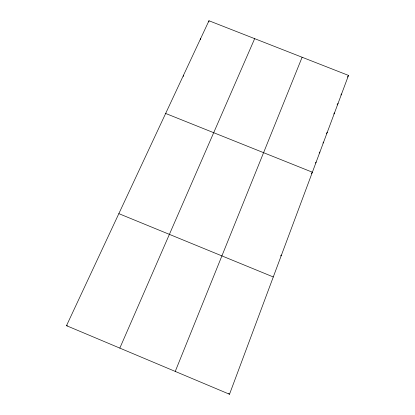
<?xml version="1.0" encoding="UTF-8"?>
<svg xmlns="http://www.w3.org/2000/svg" width="415" height="415" viewBox="0 0 415 415"><rect width="100%" height="100%" fill="white"/><g stroke="black" fill="none" stroke-linecap="round" stroke-linejoin="round"><path stroke-width="0.62" d="M183.518 76.438L183.534 75.188M200.585 39.767L200.668 38.517M208.864 21.938L208.968 20.75L348.501 75.416L229.511 394.25L66.499 325.676L208.968 20.75M175.249 371.425L302.115 57.244M119.826 348.112L254.675 38.657M347.48 77.071L348.501 75.416M340.923 94.999L341.581 93.956M337.094 104.886L338.064 103.377M333.805 113.975L334.511 112.896M326.268 133.744L327.29 132.245M322.953 143.035L323.622 142.075M319.177 153.047L319.913 152.009M315.447 163.043L316.163 162.058M311.317 173.626L312.376 172.215L165.652 113.456M280.55 255.899L281.453 255.069M66.499 325.676L67.567 325.894M118.846 213.642L273.283 276.955M228.727 393.524L229.511 394.25"/></g></svg>
